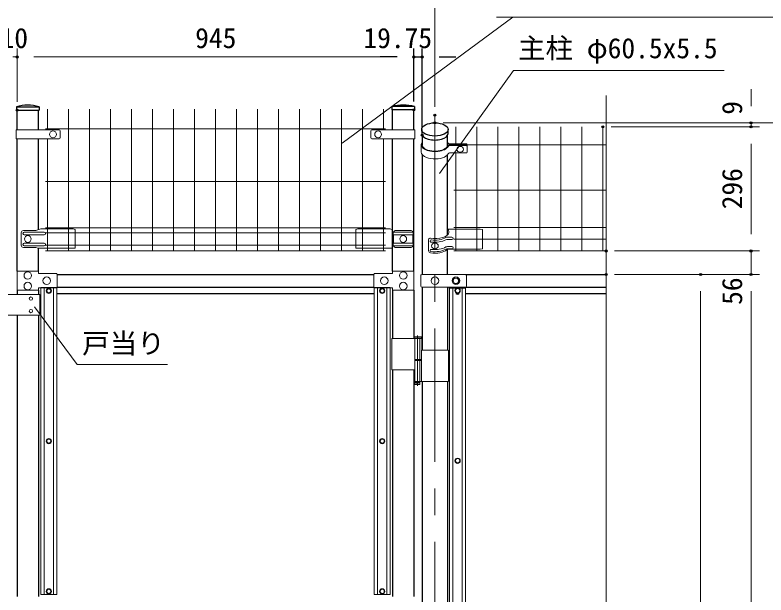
# Model space of a CAD drawing. Units: millimetres, scale not verified. Extents: x -4200 to 4200, y -2970 to 2970.
# Drawn here: x 515 to 2303, y 377 to 1758 of the extents above; entities that cross this region are included whole.
import ezdxf
from ezdxf.enums import TextEntityAlignment as Align

# ---------------------------------------------------------------- set-up
doc = ezdxf.new("R2010")
doc.units = ezdxf.units.MM
doc.header["$LTSCALE"] = 10
doc.header["$PDMODE"] = 32
doc.header["$PDSIZE"] = 5
doc.linetypes.add('DASHED', pattern=[7.5, 6, -1.5])
doc.linetypes.add('USER1', pattern=[50.8, 31.75, -6.35, 6.35, -6.35])
for name, color, linetype, lineweight in [('0-0_D-STR1', 1, 'Continuous', 25), ('0-1_D-STR3', 3, 'Continuous', 13), ('0-2_D-STR-DIM', 7, 'Continuous', 13), ('0-3_0', 7, 'Continuous', 25), ('0-4_Defpoints', 8, 'Continuous', 25), ('0-5_D-BMK', 2, 'USER1', 13), ('0-6_D-STR-TXT', 7, 'Continuous', 13), ('0-A_D-STR2', 7, 'Continuous', 13)]:
    doc.layers.add(name, color=color, linetype=linetype, lineweight=lineweight)
doc.styles.add('ＭＳ ゴシック', font='')
doc.styles.get('ＭＳ ゴシック').set_extended_font_data('MS Gothic')

msp = doc.modelspace()

# ---------------------------------------------------------------- linework, layer by layer
at = {"layer": '0-0_D-STR1'}
for p, q in [((518.22, 1539.62), (572.22, 1539.62)), ((518.22, 1539.62), (518.22, 1531.62)), ((572.22, 1539.62), (572.22, 1531.62)), ((1466.42, 1540.62), (1412.42, 1540.62)), ((1412.42, 1540.62), (1412.42, 1532.62)), ((1466.42, 1540.62), (1466.42, 1532.62)), ((518.22, 1531.62), (572.22, 1531.62)), ((519.82, 1484.71), (519.82, 1531.62)), ((570.62, 1484.71), (570.62, 1531.62)), ((1466.42, 1532.62), (1412.42, 1532.62)), ((1414.02, 1484.71), (1414.02, 1532.62)), ((1464.82, 1484.71), (1464.82, 1532.62)), ((1483.37, 1485.9), (1483.37, 1476.37)), ((1546.27, 1476.37), (1546.27, 1485.9)), ((1484.57, 1472.07), (1484.57, 1449.31)), ((1545.07, 1446.25), (1545.07, 1472.07)), ((519.82, 1147.96), (519.82, 1463.71)), ((570.62, 1247.05), (570.62, 1463.71)), ((1414.02, 1147.96), (1414.02, 1463.71)), ((1464.82, 1147.96), (1464.82, 1463.71)), ((1484.57, 1425.98), (1484.57, 1140.46)), ((1545.07, 1234.72), (1545.07, 1425.98)), ((570.62, 1147.96), (570.62, 1203.14)), ((1545.07, 1140.46), (1545.07, 1200.04)), ((615.37, 1140.46), (1369.54, 1140.46)), ((1587.48, 1140.46), (1922.64, 1140.46)), ((615.37, 1110.46), (1369.54, 1110.46)), ((1484.57, 1110.46), (1484.57, 960.26)), ((1545.07, 1110.46), (1545.07, 960.26)), ((1549.82, 1108.21), (1549.82, 1110.46)), ((1587.47, 1110.46), (1922.64, 1110.46)), ((519.82, 1102.96), (519.82, 1093.14)), ((570.62, 1102.96), (570.62, 1093.14)), ((614.32, 1095.46), (1370.32, 1095.46)), ((1414.02, 1102.96), (1414.02, 988.26)), ((1464.82, 1102.96), (1464.82, 988.26)), ((1464.82, 1102.96), (1464.82, 988.26)), ((1564.95, 1095.46), (1572.69, 1095.46)), ((1587.84, 1095.46), (1922.64, 1095.46)), ((519.82, 1043.14), (519.82, 373.63)), ((570.62, 1043.14), (570.62, 373.63)), ((1414.02, 913.26), (1414.02, 373.63)), ((1464.82, 913.26), (1464.82, 373.63)), ((1464.82, 913.26), (1464.82, 373.63)), ((1484.57, 885.26), (1484.57, 282.96)), ((1545.07, 885.26), (1545.07, 282.96))]:
    msp.add_line(p, q, dxfattribs=at)
for centre, radius, start, end in [((545.22, 1450.5), 93.12, 73.14606, 106.85394), ((1439.42, 1420.68), 122.94, 77.31317, 102.68683)]:
    msp.add_arc(centre, radius, start, end, dxfattribs=at)
msp.add_ellipse((1514.82, 1485.9), major_axis=(-31.45, 0), ratio=0.5, dxfattribs=at)
msp.add_ellipse((1514.82, 1476.37), major_axis=(-31.45, 0), ratio=0.5, start_param=0, end_param=3.1415927, dxfattribs=at)
at = {"layer": '0-1_D-STR3'}
for p, q in [((517.52, 1484.71), (620.21, 1484.71)), ((517.52, 1484.71), (517.52, 1463.71)), ((1467.12, 1484.71), (1364.43, 1484.71)), ((1467.12, 1484.71), (1467.12, 1463.71)), ((622.21, 1482.71), (622.21, 1465.71)), ((1362.43, 1482.71), (1362.43, 1465.71)), ((517.52, 1463.71), (620.21, 1463.71)), ((1467.12, 1463.71), (1364.43, 1463.71)), ((1482.27, 1449.31), (1482.27, 1431.99)), ((1548.48, 1450.23), (1589.81, 1450.23)), ((1549.67, 1451.36), (1589.81, 1451.36)), ((1591.81, 1449.41), (1591.81, 1434.89)), ((1548.48, 1448.41), (1589.81, 1448.41)), ((1549.8, 1447.28), (1589.81, 1447.28)), ((1591.81, 1446.46), (1591.81, 1431.94)), ((1549.79, 1429.94), (1589.81, 1429.94)), ((529.73, 1239.96), (529.73, 1209.96)), ((564.58, 1244.96), (534.73, 1244.96)), ((584.22, 1240.96), (536.81, 1240.96)), ((584.22, 1234.96), (536.81, 1234.96)), ((576.13, 1248.96), (564.58, 1244.96)), ((653.22, 1248.96), (576.13, 1248.96)), ((653.22, 1248.96), (658.22, 1247.96)), ((658.22, 1247.96), (658.22, 1204.14)), ((1331.42, 1248.96), (1326.42, 1247.96)), ((1326.42, 1247.96), (1326.42, 1204.14)), ((1331.42, 1248.96), (1408.51, 1248.96)), ((1408.51, 1248.96), (1414.02, 1247.05)), ((1416.22, 1240.96), (1462.63, 1240.96)), ((1416.22, 1234.96), (1416.22, 1214.96)), ((1416.22, 1234.96), (1462.63, 1234.96)), ((1420.22, 1244.96), (1458.63, 1244.96)), ((1462.63, 1234.96), (1462.63, 1214.96)), ((1622.82, 1248.36), (1545.07, 1248.36)), ((1622.82, 1248.36), (1627.82, 1247.36)), ((1627.82, 1247.36), (1627.82, 1201.36)), ((1499.33, 1223.54), (1499.33, 1196.83)), ((1544.94, 1229.27), (1555.41, 1229.27)), ((1544.94, 1224.07), (1555.41, 1224.07)), ((564.58, 1204.96), (534.73, 1204.96)), ((584.22, 1214.96), (536.81, 1214.96)), ((584.22, 1208.96), (536.81, 1208.96)), ((569.83, 1203.14), (564.58, 1204.96)), ((569.83, 1203.14), (657.22, 1203.14)), ((1414.02, 1203.14), (1327.42, 1203.14)), ((1416.22, 1214.96), (1462.63, 1214.96)), ((1416.22, 1208.96), (1462.63, 1208.96)), ((1420.22, 1204.96), (1458.63, 1204.96)), ((1544.94, 1206.75), (1555.41, 1206.75)), ((1544.94, 1201.56), (1555.41, 1201.56)), ((615.37, 1140.46), (615.37, 1110.46)), ((1369.27, 1140.46), (1369.27, 1110.46)), ((1481.49, 1138.46), (1481.49, 1112.46)), ((1587.82, 1140.46), (1483.49, 1140.46)), ((1589.82, 1138.46), (1589.82, 1112.46)), ((614.32, 1109.21), (576.32, 1109.21)), ((576.32, 1109.21), (576.32, 377.88)), ((584.32, 1109.21), (584.32, 377.88)), ((606.32, 1109.21), (606.32, 377.88)), ((614.32, 1109.21), (614.32, 377.88)), ((1370.32, 1109.21), (1408.32, 1109.21)), ((1370.32, 1109.21), (1370.32, 377.88)), ((1378.32, 1109.21), (1378.32, 377.88)), ((1400.32, 1109.21), (1400.32, 377.88)), ((1408.32, 1109.21), (1408.32, 377.88)), ((1587.82, 1110.46), (1483.49, 1110.46)), ((574.22, 1093.14), (454.22, 1093.14)), ((574.22, 1093.14), (574.22, 1043.14)), ((1549.82, 1108.21), (1587.82, 1108.21)), ((1549.82, 1108.21), (1549.82, 285.21)), ((1557.82, 1108.21), (1557.82, 285.21)), ((1564.82, 1097.16), (1564.82, 1096.46)), ((1572.82, 1096.46), (1572.82, 1097.16)), ((1579.82, 1108.21), (1579.82, 285.21)), ((1587.82, 1108.21), (1587.82, 285.21)), ((574.22, 1043.14), (454.22, 1043.14)), ((1412.02, 988.26), (1412.02, 913.26)), ((1412.02, 988.26), (1483.78, 988.26)), ((1481.98, 992.26), (1464.82, 992.26)), ((1482.98, 991.26), (1464.82, 991.26)), ((1482.98, 988.26), (1464.82, 988.26)), ((1466.82, 988.26), (1466.82, 913.26)), ((1481.98, 992.26), (1482.98, 991.26)), ((1482.98, 988.26), (1482.98, 991.26)), ((1483.78, 988.26), (1483.78, 960.26)), ((1482.57, 960.26), (1547.07, 960.26)), ((1482.57, 960.26), (1482.57, 885.26)), ((1547.07, 960.26), (1547.07, 885.26)), ((1466.82, 938.26), (1482.57, 938.26)), ((1466.82, 935.26), (1482.57, 935.26)), ((1466.82, 935.26), (1482.57, 935.26)), ((1412.02, 913.26), (1466.82, 913.26)), ((1464.82, 885.26), (1547.07, 885.26)), ((1466.98, 885.26), (1466.98, 879.26)), ((1466.98, 879.26), (1467.98, 878.26)), ((1466.98, 879.26), (1478.98, 879.26)), ((1467.98, 878.26), (1477.98, 878.26)), ((1477.98, 878.26), (1478.98, 879.26)), ((1478.98, 885.26), (1478.98, 879.26)), ((614.32, 377.88), (576.32, 377.88)), ((1370.32, 377.88), (1408.32, 377.88))]:
    msp.add_line(p, q, dxfattribs=at)
at = {"layer": '0-1_D-STR3', "linetype": 'DASHED'}
for p, q in [((1479.28, 988.26), (1479.28, 938.26)), ((1479.28, 935.26), (1479.28, 885.26)), ((1466.68, 913.26), (1466.68, 885.26))]:
    msp.add_line(p, q, dxfattribs=at)
at = {"layer": '0-1_D-STR3'}
for points in [[(1548.17, 1200.36), (1622.82, 1200.36), (1627.82, 1201.36)], [(570.62, 1102.96), (519.82, 1102.96), (519.82, 1147.96), (570.62, 1147.96), (570.62, 1142.46), (613.37, 1142.46)], [(1414.02, 1102.96), (1464.82, 1102.96), (1464.82, 1147.96), (1414.02, 1147.96), (1414.02, 1142.46), (1371.27, 1142.46)], [(570.62, 1102.96), (570.62, 1108.46), (613.37, 1108.46)], [(1414.02, 1102.96), (1414.02, 1108.46), (1371.27, 1108.46)]]:
    msp.add_lwpolyline(points, dxfattribs=at)
for points in [[(1572.32, 1125.46), (1568.58, 1131.96), (1561.06, 1131.96), (1557.32, 1125.46), (1561.06, 1118.96), (1568.58, 1118.96)], [(589.55, 1101.46), (592.43, 1106.46), (598.21, 1106.46), (601.09, 1101.46), (598.21, 1096.46), (592.43, 1096.46)], [(1395.09, 1101.46), (1392.21, 1106.46), (1386.43, 1106.46), (1383.55, 1101.46), (1386.43, 1096.46), (1392.21, 1096.46)], [(1563.05, 1101.96), (1565.93, 1106.96), (1571.71, 1106.96), (1574.59, 1101.96), (1571.71, 1096.96), (1565.93, 1096.96)], [(589.55, 743.54), (592.43, 748.54), (598.21, 748.54), (601.09, 743.54), (598.21, 738.54), (592.43, 738.54)], [(1395.09, 743.54), (1392.21, 748.54), (1386.43, 748.54), (1383.55, 743.54), (1386.43, 738.54), (1392.21, 738.54)], [(1563.05, 696.71), (1565.93, 701.71), (1571.71, 701.71), (1574.59, 696.71), (1571.71, 691.71), (1565.93, 691.71)], [(589.55, 385.63), (592.43, 380.63), (598.21, 380.63), (601.09, 385.63), (598.21, 390.63), (592.43, 390.63)], [(1395.09, 385.63), (1392.21, 380.63), (1386.43, 380.63), (1383.55, 385.63), (1386.43, 390.63), (1392.21, 390.63)]]:
    msp.add_lwpolyline(points, close=True, dxfattribs=at)
for centre, radius in [((605.22, 1474.21), 8), ((1379.42, 1474.21), 8), ((545.22, 1224.96), 8), ((1439.42, 1224.96), 8), ((545.22, 1137.96), 9), ((1439.42, 1137.96), 9), ((590.37, 1125.46), 9), ((1394.27, 1125.46), 9), ((1514.82, 1125.46), 9), ((1564.82, 1125.46), 9), ((1564.82, 1125.46), 6.5), ((545.22, 1112.96), 9), ((1439.42, 1112.96), 9), ((595.32, 1101.46), 6.25), ((595.32, 1101.46), 5), ((1389.32, 1101.46), 6.25), ((1389.32, 1101.46), 5), ((1568.82, 1101.96), 6.25), ((1568.82, 1101.96), 5), ((552.73, 1083.14), 4), ((552.73, 1053.14), 4), ((1472.98, 883.26), 2), ((595.32, 743.54), 6.25), ((595.32, 743.54), 5), ((1389.32, 743.54), 6.25), ((1389.32, 743.54), 5), ((1568.82, 696.71), 6.25), ((1568.82, 696.71), 5), ((595.32, 385.63), 6.25), ((595.32, 385.63), 5), ((1389.32, 385.63), 6.25), ((1389.32, 385.63), 5)]:
    msp.add_circle(centre, radius, dxfattribs=at)
for centre, radius, start, end in [((620.21, 1482.71), 2, 0, 90), ((1364.43, 1482.71), 2, 90, 180), ((620.21, 1465.71), 2, 270, 0), ((1364.43, 1465.71), 2, 180, 270), ((1548.99, 1454.81), 4.6, 211.62766, 263.69191), ((1550.18, 1455.93), 4.6, 211.62766, 263.69191), ((1589.81, 1449.36), 2, 0, 90), ((1589.81, 1448.23), 2, 0, 90), ((1525.57, 1460.03), 23.92, 312.16148, 323.8638), ((1548.99, 1443.84), 4.6, 96.30809, 153.01092), ((1549.94, 1443.11), 4.18, 91.79992, 151.59067), ((1589.81, 1446.41), 2, 0, 90), ((1589.81, 1445.28), 2, 0, 90), ((1589.81, 1431.94), 2, 270, 0), ((1549.92, 1425.76), 4.18, 91.79992, 151.59067), ((534.73, 1239.96), 5, 90, 180), ((536.81, 1237.96), 3, 90, 270), ((584.22, 1237.96), 3, 270, 90), ((1421.47, 1237.96), 6.05, 150.26731, 209.73269), ((1420.22, 1240.96), 4, 90, 180), ((1458.63, 1240.96), 4, 0, 90), ((1457.37, 1237.96), 6.05, 330.26731, 29.73269), ((1503.49, 1222.36), 4.32, 78.7868, 164.11124), ((1545.11, 1215.78), 13.5, 89.31125, 110.04391), ((1545.11, 1210.58), 13.5, 89.31125, 110.04391), ((534.73, 1209.96), 5, 180, 270), ((536.81, 1211.96), 3, 90, 270), ((584.22, 1211.96), 3, 270, 90), ((657.22, 1204.14), 1, 270, 0), ((1327.42, 1204.14), 1, 180, 270), ((1421.49, 1211.96), 6.07, 150.37394, 209.62606), ((1420.22, 1208.96), 4, 180, 270), ((1458.63, 1208.96), 4, 270, 0), ((1457.35, 1211.96), 6.07, 330.37394, 29.62606), ((1545.11, 1193.26), 13.5, 89.31125, 110.04391), ((1545.11, 1188.06), 13.5, 89.31125, 110.04391), ((1548.01, 1186.86), 13.5, 89.31125, 110.04391), ((1505.45, 1198.1), 6.24, 191.76338, 259.74214), ((613.37, 1140.46), 2, 0, 90), ((1371.27, 1140.46), 2, 90, 180), ((1483.49, 1138.46), 2, 90, 180), ((1587.82, 1138.46), 2, 0, 90), ((613.37, 1110.46), 2, 270, 0), ((1371.27, 1110.46), 2, 180, 270), ((1483.49, 1112.46), 2, 180, 270), ((1587.82, 1112.46), 2, 270, 0), ((1568.82, 1096.46), 4, 180, 0)]:
    msp.add_arc(centre, radius, start, end, dxfattribs=at)
for centre, major_axis, ratio, start_param, end_param in [((1514.82, 1449.31), (-32.55, 0), 0.5, 5.9050088, 9.1629506), ((1514.82, 1449.31), (-30.25, 0), 0.5, 0, 2.6596649), ((1514.82, 1449.31), (-32.55, 0), 0.5, 3.4032421, 3.5197691), ((1514.82, 1431.99), (-32.55, 0), 0.5, 0, 2.8781746), ((1518.17, 1241.68), (-30.18, 0.21), 0.498572, 2.1156844, 3.6153349), ((1506.41, 1220.23), (-3, 0), 0.866025, 4.712389, 7.5383404), ((1514.82, 1240.88), (-31.85, 0), 0.474882, 1.2269282, 2.206213), ((1514.82, 1232.22), (-31.85, 0), 0.474882, 1.2731075, 2.5075009), ((1514.82, 1237.41), (-31.85, 0), 0.474882, 1.2934214, 2.5075009), ((1555.41, 1226.67), (3, 0), 0.866025, 4.712389, 7.8539816), ((1506.41, 1197.71), (3, 0), 0.866025, 1.5707963, 4.3967477), ((1514.82, 1206.24), (-31.85, 0), 0.474882, 1.2352888, 2.6829755), ((1514.82, 1209.7), (-31.85, 0), 0.474882, 1.2731075, 2.5075009), ((1514.82, 1214.9), (-31.85, 0), 0.474882, 1.3035547, 2.5075009), ((1555.41, 1204.16), (3, 0), 0.866025, 4.712389, 7.8539816)]:
    msp.add_ellipse(centre, major_axis=major_axis, ratio=ratio, start_param=start_param, end_param=end_param, dxfattribs=at)
for centre in [(1574.82, 1438.61), (1514.82, 1208.43)]:
    msp.add_ellipse(centre, major_axis=(-8, 0), ratio=0.866025, dxfattribs=at)
at = {"layer": '0-2_D-STR-DIM'}
for p, q in [((1514.82, 1539.74), (1514.82, 1798.46)), ((519.82, 1551.62), (519.82, 1678.46)), ((519.82, 1551.62), (519.82, 1678.46)), ((1464.82, 1552.62), (1464.82, 1678.46)), ((509.82, 1658.46), (519.82, 1658.46)), ((559.82, 1658.46), (1424.82, 1658.46)), ((559.82, 1658.46), (599.82, 1658.46)), ((2267.64, 1541.62), (2267.64, 1581.62)), ((1922.64, 294.11), (1922.64, 1566.46)), ((1534.82, 1501.62), (2407.64, 1501.62)), ((1534.82, 1501.62), (2287.64, 1501.62)), ((1934.82, 1491.96), (2287.64, 1491.96)), ((1934.82, 1491.96), (2287.64, 1491.96)), ((2267.64, 1491.96), (2267.64, 1501.62)), ((2267.64, 1236.36), (2267.64, 1451.96)), ((2267.64, 1451.96), (2267.64, 1411.96)), ((2267.64, 1236.36), (2267.64, 1276.36)), ((1942.64, 1196.36), (2287.64, 1196.36)), ((1942.64, 1196.36), (2287.64, 1196.36)), ((2267.64, 1140.46), (2267.64, 1196.36)), ((1942.64, 1140.46), (2167.64, 1140.46)), ((1942.64, 1140.46), (2287.64, 1140.46)), ((1942.64, 1140.46), (2287.64, 1140.46)), ((2147.64, -596.54), (2147.64, 1100.46)), ((2267.64, -616.54), (2267.64, 1100.46)), ((2267.64, 1100.46), (2267.64, 1060.46))]:
    msp.add_line(p, q, dxfattribs=at)
at = {"layer": '0-3_0'}
for p, q in [((1464.82, 1552.62), (1464.82, 1678.46)), ((1484.57, 1492.07), (1484.57, 1678.46)), ((1424.82, 1658.46), (1384.82, 1658.46)), ((1464.82, 1658.46), (1484.57, 1658.46)), ((1524.57, 1658.46), (1564.57, 1658.46))]:
    msp.add_line(p, q, dxfattribs=at)
at = {"layer": '0-4_Defpoints'}
for p in [(519.82, 1658.46), (1464.82, 1658.46), (1484.57, 1658.46), (519.82, 1531.62), (1464.82, 1532.62), (1514.82, 1519.74), (1514.82, 1501.62), (2267.64, 1501.62), (1914.82, 1491.96), (2267.64, 1491.96), (1484.57, 1472.07), (1922.64, 1196.36), (2267.64, 1196.36), (1922.64, 1140.46), (2147.64, 1140.46), (2267.64, 1140.46)]:
    msp.add_point(p, dxfattribs=at)
at = {"layer": '0-5_D-BMK'}
for p, q in [((1514.82, 1519.74), (1514.82, -1017.12)), ((1472.98, 995.26), (1472.98, 875.26)), ((1477.98, 883.26), (1467.98, 883.26))]:
    msp.add_line(p, q, dxfattribs=at)
at = {"layer": '0-6_D-STR-TXT'}
for p, q in [((1700.61, 1753.5), (1293.93, 1453.23)), ((1661.69, 1753.5), (2442.07, 1753.66)), ((1701.69, 1626.13), (1526.07, 1380.79)), ((1701.69, 1626.13), (2204.07, 1626.24))]:
    msp.add_line(p, q, dxfattribs=at)
msp.add_lwpolyline([(877.94, 925.89), (662.98, 925.89), (560.87, 1063.76)], dxfattribs=at)
at = {"layer": '0-A_D-STR2'}
for p, q in [((592.32, 1484.71), (592.32, 1533.96)), ((642.32, 1196.96), (642.32, 1533.96)), ((692.32, 1196.96), (692.32, 1533.96)), ((742.32, 1196.96), (742.32, 1533.96)), ((792.32, 1196.96), (792.32, 1533.96)), ((842.32, 1196.96), (842.32, 1533.96)), ((892.32, 1196.96), (892.32, 1533.96)), ((942.32, 1196.96), (942.32, 1533.96)), ((992.32, 1196.96), (992.32, 1533.96)), ((1042.32, 1196.96), (1042.32, 1533.96)), ((1092.32, 1196.96), (1092.32, 1533.96)), ((1142.32, 1196.96), (1142.32, 1533.96)), ((1192.32, 1196.96), (1192.32, 1533.96)), ((1242.32, 1196.96), (1242.32, 1533.96)), ((1292.32, 1196.96), (1292.32, 1533.96)), ((1342.32, 1196.96), (1342.32, 1533.96)), ((1392.32, 1484.71), (1392.32, 1533.96)), ((587.32, 1486.96), (1397.32, 1486.96)), ((1564.82, 1448.41), (1564.82, 1491.96)), ((1614.82, 1196.36), (1614.82, 1491.96)), ((1664.82, 1196.36), (1664.82, 1491.96)), ((1714.82, 1196.36), (1714.82, 1491.96)), ((1764.82, 1196.36), (1764.82, 1491.96)), ((1814.82, 1196.36), (1814.82, 1491.96)), ((1864.82, 1196.36), (1864.82, 1491.96)), ((1914.82, 1196.36), (1914.82, 1491.96)), ((592.32, 1196.96), (592.32, 1463.71)), ((1392.32, 1196.96), (1392.32, 1463.71)), ((1922.64, 1449.46), (1559.82, 1449.46)), ((1564.82, 1196.36), (1564.82, 1429.94)), ((587.32, 1361.96), (1397.32, 1361.96)), ((1922.64, 1341.2), (1559.82, 1341.2)), ((1922.64, 1252.36), (1559.82, 1252.36)), ((587.32, 1251.72), (1397.32, 1251.72)), ((587.32, 1239.86), (1397.32, 1239.86)), ((1922.64, 1224.36), (1559.82, 1224.36)), ((587.32, 1210.06), (1397.32, 1210.06)), ((587.32, 1196.96), (1397.32, 1196.96)), ((1922.64, 1196.36), (1559.82, 1196.36))]:
    msp.add_line(p, q, dxfattribs=at)

# ---------------------------------------------------------------- texts
at = {"layer": '0-2_D-STR-DIM', "style": 'ＭＳ ゴシック'}
for s, p in [('10', (480.42, 1665.21)), ('945', (943.85, 1665.21))]:
    msp.add_text(s, height=48.09, dxfattribs=at).set_placement(p, align=Align.BOTTOM_LEFT)
for s, p in [('9', (2260.9, 1520.95)), ('296', (2260.9, 1295.68)), ('56', (2260.9, 1068.04))]:
    msp.add_text(s, height=48.09, rotation=90, dxfattribs=at).set_placement(p, align=Align.BOTTOM_LEFT)
at = {"layer": '0-3_0', "style": 'ＭＳ ゴシック'}
msp.add_text('19.75', height=48.09, dxfattribs=at).set_placement((1344.49, 1665.21), align=Align.BOTTOM_LEFT)
at = {"layer": '0-6_D-STR-TXT', "style": 'ＭＳ ゴシック'}
for s, p in [('主柱 φ60.5x5.5', (1712.61, 1641)), ('戸当り', (674.81, 937.97))]:
    msp.add_text(s, height=48.09, dxfattribs=at).set_placement(p, align=Align.BOTTOM_LEFT)

doc.saveas('drawing.dxf')
